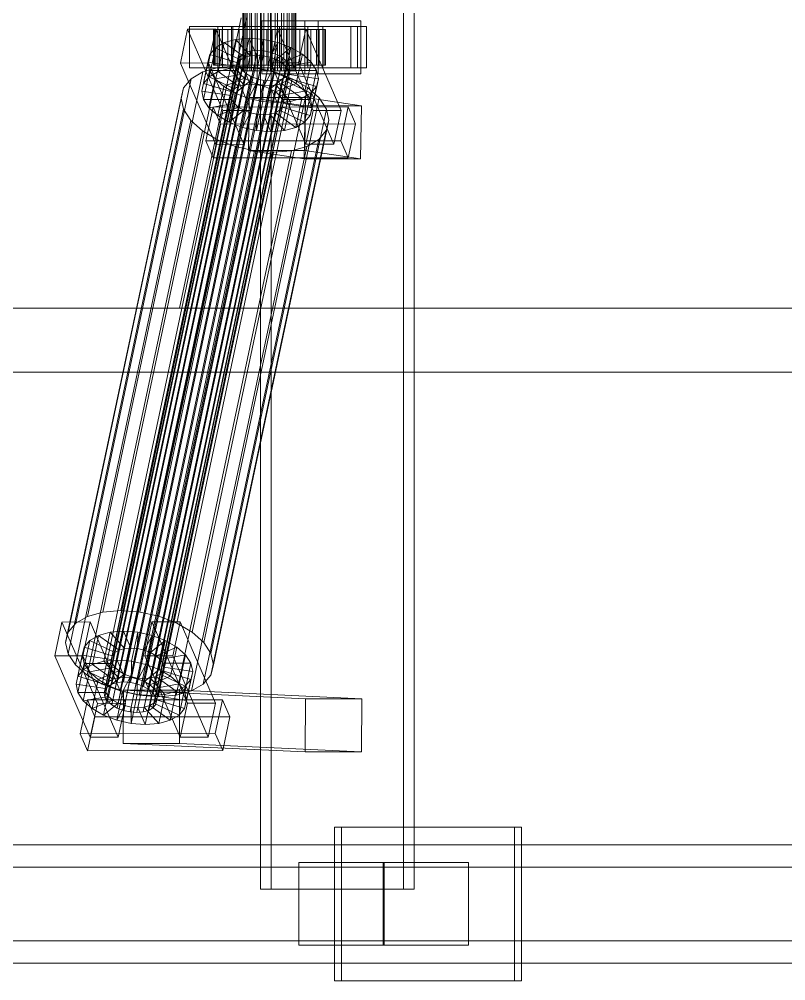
# Model space of a CAD drawing. Header units: millimetres. Extents: x -1970 to 34302, y -65268 to 6837.
# Drawn here: x 6459.4 to 6719, y -18456 to -18130.5 of the extents above; entities that cross this region are included whole.
import ezdxf

# ---------------------------------------------------------------- set-up
doc = ezdxf.new("R2010")
doc.units = ezdxf.units.MM
doc.layers.add('superior_C01', color=7, linetype='Continuous', lineweight=0)

msp = doc.modelspace()

# ---------------------------------------------------------------- linework, layer by layer
at = {"layer": 'superior_C01'}
for p, q in [((6541.12, -17575), (6541.12, -18425)), ((6544.772, -18425), (6544.772, -17575)), ((6589.51, -18425), (6589.51, -17575)), ((6593.162, -17575), (6593.162, -18425)), ((6535.14, -18148), (6535.14, -17852)), ((6535.336, -18148), (6535.336, -17852)), ((6535.557, -18148), (6535.557, -17852)), ((6536.131, -18148), (6536.131, -17852)), ((6536.558, -18148), (6536.558, -17852)), ((6537.471, -18148), (6537.471, -17852)), ((6538.075, -18148), (6538.075, -17852)), ((6539.265, -18148), (6539.265, -17852)), ((6540.005, -18148), (6540.005, -17852)), ((6541.391, -18148), (6541.391, -17852)), ((6542.216, -18148), (6542.216, -17852)), ((6543.703, -18148), (6543.703, -17852)), ((6544.557, -18148), (6544.557, -17852)), ((6546.044, -18148), (6546.044, -17852)), ((6546.87, -18148), (6546.87, -17852)), ((6548.255, -18148), (6548.255, -17852)), ((6548.995, -18148), (6548.995, -17852)), ((6550.185, -18148), (6550.185, -17852)), ((6550.789, -18148), (6550.789, -17852)), ((6551.702, -18148), (6551.702, -17852)), ((6552.129, -18148), (6552.129, -17852)), ((6552.703, -17852), (6552.703, -18148)), ((6552.924, -18148), (6552.924, -17852)), ((6553.12, -18148), (6553.12, -17852)), ((6534.582, -18130), (6513.744, -18228.298)), ((6515.561, -18228.298), (6536.399, -18130)), ((6526.651, -18133), (6517.126, -18133)), ((6517.126, -18133), (6517.126, -18147)), ((6531.736, -18133), (6517.126, -18133)), ((6526.651, -18147), (6526.651, -18133)), ((6526.651, -18133), (6541.262, -18133)), ((6573.992, -18133), (6528.27, -18133)), ((6528.27, -18133), (6528.27, -18147)), ((6531.313, -18133), (6528.27, -18133)), ((6531.313, -18147), (6531.313, -18133)), ((6531.313, -18133), (6577.036, -18133)), ((6531.736, -18147), (6531.736, -18133)), ((6531.736, -18133), (6541.262, -18133)), ((6541.262, -18133), (6541.262, -18147)), ((6560.656, -18131), (6541.605, -18131)), ((6541.605, -18131), (6541.605, -18149)), ((6556.094, -18131), (6541.605, -18131)), ((6557.133, -18133), (6547.608, -18133)), ((6547.608, -18133), (6547.608, -18147)), ((6562.218, -18133), (6547.608, -18133)), ((6556.094, -18149), (6556.094, -18131)), ((6556.094, -18131), (6575.145, -18131)), ((6557.133, -18147), (6557.133, -18133)), ((6557.133, -18133), (6571.743, -18133)), ((6560.656, -18149), (6560.656, -18131)), ((6560.656, -18131), (6575.145, -18131)), ((6562.218, -18147), (6562.218, -18133)), ((6562.218, -18133), (6571.743, -18133)), ((6571.743, -18133), (6571.743, -18147)), ((6573.992, -18147), (6573.992, -18133)), ((6573.992, -18133), (6577.036, -18133)), ((6575.145, -18131), (6575.145, -18149)), ((6577.036, -18133), (6577.036, -18147)), ((6516.424, -18133.859), (6513.993, -18145.327)), ((6525.95, -18133.847), (6516.424, -18133.859)), ((6528.423, -18161.391), (6516.424, -18133.859)), ((6523.518, -18145.315), (6525.95, -18133.847)), ((6525.565, -18134), (6525.152, -18134)), ((6525.152, -18134), (6535.14, -18134)), ((6525.152, -18146), (6525.152, -18134)), ((6525.152, -18134), (6526.032, -18134)), ((6527.243, -18134), (6525.565, -18134)), ((6525.565, -18134), (6535.336, -18134)), ((6525.565, -18146), (6525.565, -18134)), ((6525.95, -18133.847), (6537.949, -18161.379)), ((6526.032, -18134), (6535.557, -18134)), ((6526.032, -18146), (6526.032, -18134)), ((6526.032, -18134), (6528.145, -18134)), ((6530.073, -18134), (6527.243, -18134)), ((6527.243, -18134), (6536.131, -18134)), ((6527.243, -18146), (6527.243, -18134)), ((6528.145, -18134), (6536.558, -18134)), ((6528.145, -18146), (6528.145, -18134)), ((6528.145, -18134), (6531.348, -18134)), ((6533.86, -18134), (6530.073, -18134)), ((6530.073, -18134), (6537.471, -18134)), ((6530.073, -18146), (6530.073, -18134)), ((6531.348, -18134), (6538.075, -18134)), ((6531.348, -18146), (6531.348, -18134)), ((6531.348, -18134), (6535.422, -18134)), ((6538.347, -18134), (6533.86, -18134)), ((6533.86, -18134), (6539.265, -18134)), ((6533.86, -18146), (6533.86, -18134)), ((6535.14, -18134), (6535.336, -18134)), ((6535.14, -18134), (6535.14, -18146)), ((6535.557, -18134), (6535.14, -18134)), ((6535.336, -18134), (6536.131, -18134)), ((6535.336, -18134), (6535.336, -18146)), ((6535.422, -18134), (6540.005, -18134)), ((6535.422, -18146), (6535.422, -18134)), ((6535.422, -18134), (6540.089, -18134)), ((6535.557, -18134), (6535.557, -18146)), ((6536.558, -18134), (6535.557, -18134)), ((6536.131, -18134), (6537.471, -18134)), ((6536.131, -18134), (6536.131, -18146)), ((6536.558, -18134), (6536.558, -18146)), ((6538.075, -18134), (6536.558, -18134)), ((6537.471, -18134), (6539.265, -18134)), ((6537.471, -18134), (6537.471, -18146)), ((6538.075, -18134), (6538.075, -18146)), ((6540.005, -18134), (6538.075, -18134)), ((6543.228, -18134), (6538.347, -18134)), ((6538.347, -18134), (6541.391, -18134)), ((6538.347, -18146), (6538.347, -18134)), ((6539.265, -18134), (6541.391, -18134)), ((6539.265, -18134), (6539.265, -18146)), ((6540.005, -18134), (6540.005, -18146)), ((6542.216, -18134), (6540.005, -18134)), ((6540.089, -18134), (6542.216, -18134)), ((6540.089, -18146), (6540.089, -18134)), ((6540.089, -18134), (6545.032, -18134)), ((6541.391, -18134), (6543.703, -18134)), ((6541.391, -18134), (6541.391, -18146)), ((6542.216, -18134), (6542.216, -18146)), ((6544.557, -18134), (6542.216, -18134)), ((6548.171, -18134), (6543.228, -18134)), ((6543.228, -18134), (6543.703, -18134)), ((6543.228, -18146), (6543.228, -18134)), ((6543.703, -18134), (6546.044, -18134)), ((6543.703, -18134), (6543.703, -18146)), ((6546.906, -18133.821), (6544.475, -18145.289)), ((6545.032, -18134), (6544.557, -18134)), ((6544.557, -18134), (6544.557, -18146)), ((6546.87, -18134), (6544.557, -18134)), ((6545.032, -18146), (6545.032, -18134)), ((6545.032, -18134), (6549.913, -18134)), ((6548.171, -18134), (6546.044, -18134)), ((6546.044, -18134), (6548.255, -18134)), ((6546.044, -18134), (6546.044, -18146)), ((6549.913, -18134), (6546.87, -18134)), ((6546.87, -18134), (6546.87, -18146)), ((6548.995, -18134), (6546.87, -18134)), ((6556.431, -18133.809), (6546.906, -18133.821)), ((6558.905, -18161.353), (6546.906, -18133.821)), ((6552.838, -18134), (6548.171, -18134)), ((6548.171, -18146), (6548.171, -18134)), ((6552.838, -18134), (6548.255, -18134)), ((6548.255, -18134), (6550.185, -18134)), ((6548.255, -18134), (6548.255, -18146)), ((6554.401, -18134), (6548.995, -18134)), ((6548.995, -18134), (6548.995, -18146)), ((6550.789, -18134), (6548.995, -18134)), ((6549.913, -18146), (6549.913, -18134)), ((6549.913, -18134), (6554.401, -18134)), ((6556.912, -18134), (6550.185, -18134)), ((6550.185, -18134), (6551.702, -18134)), ((6550.185, -18134), (6550.185, -18146)), ((6558.188, -18134), (6550.789, -18134)), ((6550.789, -18134), (6550.789, -18146)), ((6552.129, -18134), (6550.789, -18134)), ((6560.115, -18134), (6551.702, -18134)), ((6551.702, -18134), (6552.703, -18134)), ((6551.702, -18134), (6551.702, -18146)), ((6561.017, -18134), (6552.129, -18134)), ((6552.129, -18134), (6552.129, -18146)), ((6552.924, -18134), (6552.129, -18134)), ((6552.703, -18134), (6562.229, -18134)), ((6552.703, -18146), (6552.703, -18134)), ((6552.703, -18134), (6553.12, -18134)), ((6556.912, -18134), (6552.838, -18134)), ((6552.838, -18146), (6552.838, -18134)), ((6562.696, -18134), (6552.924, -18134)), ((6552.924, -18134), (6552.924, -18146)), ((6553.12, -18134), (6552.924, -18134)), ((6563.109, -18134), (6553.12, -18134)), ((6553.12, -18134), (6553.12, -18146)), ((6554, -18145.277), (6556.431, -18133.809)), ((6554.401, -18146), (6554.401, -18134)), ((6554.401, -18134), (6558.188, -18134)), ((6556.431, -18133.809), (6568.43, -18161.341)), ((6560.115, -18134), (6556.912, -18134)), ((6556.912, -18146), (6556.912, -18134)), ((6558.188, -18146), (6558.188, -18134)), ((6558.188, -18134), (6561.017, -18134)), ((6562.229, -18134), (6560.115, -18134)), ((6560.115, -18146), (6560.115, -18134)), ((6561.017, -18146), (6561.017, -18134)), ((6561.017, -18134), (6562.696, -18134)), ((6562.229, -18134), (6562.229, -18146)), ((6563.109, -18134), (6562.229, -18134)), ((6562.696, -18146), (6562.696, -18134)), ((6562.696, -18134), (6563.109, -18134)), ((6563.109, -18146), (6563.109, -18134)), ((6528.841, -18138.419), (6525.847, -18140.156)), ((6526.757, -18148.249), (6528.841, -18138.419)), ((6532.732, -18137.325), (6528.841, -18138.419)), ((6528.841, -18138.419), (6535.769, -18143.38)), ((6530.648, -18147.155), (6532.732, -18137.325)), ((6537.254, -18136.948), (6532.732, -18137.325)), ((6532.732, -18137.325), (6537.612, -18142.862)), ((6535.17, -18146.777), (6537.254, -18136.948)), ((6542.1, -18137.313), (6537.254, -18136.948)), ((6537.254, -18136.948), (6539.754, -18142.683)), ((6540.016, -18147.143), (6542.1, -18137.313)), ((6542.1, -18137.313), (6542.049, -18142.856)), ((6546.939, -18138.396), (6542.1, -18137.313)), ((6546.939, -18138.396), (6544.342, -18143.369)), ((6544.856, -18148.226), (6546.939, -18138.396)), ((6551.443, -18140.123), (6546.939, -18138.396)), ((6489.375, -18356.363), (6534.698, -18142.565)), ((6490.793, -18355.541), (6536.116, -18141.742)), ((6492.636, -18355.022), (6537.959, -18141.224)), ((6494.778, -18354.844), (6540.101, -18141.045)), ((6497.074, -18355.017), (6542.397, -18141.218)), ((6499.366, -18355.53), (6544.689, -18141.731)), ((6501.499, -18356.348), (6546.822, -18142.549)), ((6521.871, -18152.246), (6523.955, -18142.416)), ((6523.955, -18142.416), (6523.292, -18145.047)), ((6523.764, -18149.985), (6525.847, -18140.156)), ((6525.847, -18140.156), (6523.955, -18142.416)), ((6523.955, -18142.416), (6533.454, -18145.274)), ((6525.847, -18140.156), (6534.351, -18144.203)), ((6534.698, -18142.565), (6533.802, -18143.635)), ((6536.116, -18141.742), (6534.698, -18142.565)), ((6537.612, -18142.862), (6535.528, -18152.692)), ((6535.769, -18143.38), (6537.612, -18142.862)), ((6537.959, -18141.224), (6536.116, -18141.742)), ((6537.612, -18142.862), (6539.754, -18142.683)), ((6539.754, -18142.683), (6537.67, -18152.513)), ((6540.101, -18141.045), (6537.959, -18141.224)), ((6539.754, -18142.683), (6542.049, -18142.856)), ((6542.049, -18142.856), (6539.965, -18152.686)), ((6542.397, -18141.218), (6540.101, -18141.045)), ((6542.049, -18142.856), (6544.342, -18143.369)), ((6544.342, -18143.369), (6542.258, -18153.199)), ((6544.689, -18141.731), (6542.397, -18141.218)), ((6544.342, -18143.369), (6546.475, -18144.188)), ((6546.822, -18142.549), (6544.689, -18141.731)), ((6551.443, -18140.123), (6546.475, -18144.188)), ((6548.65, -18143.617), (6546.822, -18142.549)), ((6555.302, -18142.377), (6548.303, -18145.255)), ((6549.359, -18149.953), (6551.443, -18140.123)), ((6555.302, -18142.377), (6551.443, -18140.123)), ((6553.219, -18152.207), (6555.302, -18142.377)), ((6558.256, -18145.003), (6555.302, -18142.377)), ((6488.165, -18358.68), (6533.488, -18144.881)), ((6488.455, -18360.017), (6533.778, -18146.218)), ((6488.479, -18357.434), (6533.802, -18143.635)), ((6493.804, -18330.692), (6532.876, -18146.383)), ((6503.327, -18357.415), (6548.65, -18143.617)), ((6504.727, -18358.659), (6550.049, -18144.861)), ((6550.924, -18146.196), (6505.601, -18359.995)), ((6513.993, -18145.327), (6523.518, -18145.315)), ((6513.993, -18145.327), (6525.992, -18172.859)), ((6521.209, -18154.877), (6523.292, -18145.047)), ((6523.292, -18145.047), (6533.14, -18146.52)), ((6523.292, -18145.047), (6523.905, -18147.868)), ((6535.518, -18172.847), (6523.518, -18145.315)), ((6535.14, -18146), (6525.152, -18146)), ((6525.152, -18146), (6525.565, -18146)), ((6526.032, -18146), (6525.152, -18146)), ((6535.336, -18146), (6525.565, -18146)), ((6525.565, -18146), (6527.243, -18146)), ((6535.557, -18146), (6526.032, -18146)), ((6528.145, -18146), (6526.032, -18146)), ((6532.876, -18146.383), (6526.83, -18146.887)), ((6536.131, -18146), (6527.243, -18146)), ((6527.243, -18146), (6530.073, -18146)), ((6536.558, -18146), (6528.145, -18146)), ((6531.348, -18146), (6528.145, -18146)), ((6537.471, -18146), (6530.073, -18146)), ((6530.073, -18146), (6533.86, -18146)), ((6533.14, -18146.52), (6531.057, -18156.35)), ((6538.075, -18146), (6531.348, -18146)), ((6535.422, -18146), (6531.348, -18146)), ((6533.454, -18145.274), (6531.37, -18155.103)), ((6534.351, -18144.203), (6532.267, -18154.033)), ((6539.354, -18146.872), (6532.876, -18146.383)), ((6533.14, -18146.52), (6533.454, -18145.274)), ((6533.431, -18147.856), (6533.14, -18146.52)), ((6533.454, -18145.274), (6534.351, -18144.203)), ((6533.802, -18143.635), (6533.488, -18144.881)), ((6533.488, -18144.881), (6533.778, -18146.218)), ((6535.769, -18143.38), (6533.685, -18153.21)), ((6533.778, -18146.218), (6534.652, -18147.554)), ((6539.265, -18146), (6533.86, -18146)), ((6533.86, -18146), (6538.347, -18146)), ((6534.351, -18144.203), (6535.769, -18143.38)), ((6535.336, -18146), (6535.14, -18146)), ((6535.14, -18146), (6535.557, -18146)), ((6536.131, -18146), (6535.336, -18146)), ((6540.005, -18146), (6535.422, -18146)), ((6540.089, -18146), (6535.422, -18146)), ((6535.557, -18146), (6536.558, -18146)), ((6537.471, -18146), (6536.131, -18146)), ((6536.558, -18146), (6538.075, -18146)), ((6539.265, -18146), (6537.471, -18146)), ((6538.075, -18146), (6540.005, -18146)), ((6541.391, -18146), (6538.347, -18146)), ((6538.347, -18146), (6543.228, -18146)), ((6541.391, -18146), (6539.265, -18146)), ((6540.005, -18146), (6542.216, -18146)), ((6542.216, -18146), (6540.089, -18146)), ((6545.032, -18146), (6540.089, -18146)), ((6543.703, -18146), (6541.391, -18146)), ((6542.216, -18146), (6544.557, -18146)), ((6543.703, -18146), (6543.228, -18146)), ((6543.228, -18146), (6548.171, -18146)), ((6546.044, -18146), (6543.703, -18146)), ((6546.475, -18144.188), (6544.391, -18154.017)), ((6544.475, -18145.289), (6554, -18145.277)), ((6544.475, -18145.289), (6556.474, -18172.821)), ((6544.557, -18146), (6545.032, -18146)), ((6544.557, -18146), (6546.87, -18146)), ((6549.913, -18146), (6545.032, -18146)), ((6548.255, -18146), (6546.044, -18146)), ((6546.044, -18146), (6548.171, -18146)), ((6548.303, -18145.255), (6546.219, -18155.085)), ((6546.475, -18144.188), (6548.303, -18145.255)), ((6546.87, -18146), (6549.913, -18146)), ((6546.87, -18146), (6548.995, -18146)), ((6549.702, -18146.499), (6547.618, -18156.329)), ((6548.171, -18146), (6552.838, -18146)), ((6550.185, -18146), (6548.255, -18146)), ((6548.255, -18146), (6552.838, -18146)), ((6548.303, -18145.255), (6549.702, -18146.499)), ((6550.049, -18144.861), (6548.65, -18143.617)), ((6548.995, -18146), (6554.401, -18146)), ((6548.995, -18146), (6550.789, -18146)), ((6558.256, -18145.003), (6549.702, -18146.499)), ((6549.702, -18146.499), (6550.577, -18147.835)), ((6554.401, -18146), (6549.913, -18146)), ((6550.924, -18146.196), (6550.049, -18144.861)), ((6551.702, -18146), (6550.185, -18146)), ((6550.185, -18146), (6556.912, -18146)), ((6550.789, -18146), (6558.188, -18146)), ((6550.789, -18146), (6552.129, -18146)), ((6551.214, -18147.533), (6550.924, -18146.196)), ((6552.703, -18146), (6551.702, -18146)), ((6551.702, -18146), (6560.115, -18146)), ((6552.129, -18146), (6561.017, -18146)), ((6552.129, -18146), (6552.924, -18146)), ((6562.229, -18146), (6552.703, -18146)), ((6553.12, -18146), (6552.703, -18146)), ((6552.838, -18146), (6556.912, -18146)), ((6552.924, -18146), (6562.696, -18146)), ((6552.924, -18146), (6553.12, -18146)), ((6553.12, -18146), (6563.109, -18146)), ((6565.999, -18172.809), (6554, -18145.277)), ((6558.188, -18146), (6554.401, -18146)), ((6556.172, -18154.833), (6558.256, -18145.003)), ((6556.912, -18146), (6560.115, -18146)), ((6561.017, -18146), (6558.188, -18146)), ((6560.102, -18147.823), (6558.256, -18145.003)), ((6560.115, -18146), (6562.229, -18146)), ((6562.696, -18146), (6561.017, -18146)), ((6562.229, -18146), (6563.109, -18146)), ((6563.109, -18146), (6562.696, -18146)), ((6482.557, -18332.659), (6521.629, -18148.35)), ((6487.758, -18331.197), (6526.83, -18146.887)), ((6489.329, -18361.352), (6534.652, -18147.554)), ((6490.729, -18362.596), (6536.051, -18148.798)), ((6492.557, -18363.664), (6537.88, -18149.865)), ((6500.283, -18331.181), (6539.354, -18146.872)), ((6504.681, -18363.648), (6550.004, -18149.85)), ((6505.577, -18362.578), (6550.9, -18148.779)), ((6505.891, -18361.332), (6551.214, -18147.533)), ((6506.752, -18332.629), (6545.824, -18148.32)), ((6517.126, -18147), (6526.651, -18147)), ((6517.126, -18147), (6531.736, -18147)), ((6521.629, -18148.35), (6517.627, -18150.672)), ((6526.83, -18146.887), (6521.629, -18148.35)), ((6521.821, -18157.698), (6523.905, -18147.868)), ((6523.764, -18149.985), (6526.757, -18148.249)), ((6523.905, -18147.868), (6533.431, -18147.856)), ((6523.905, -18147.868), (6525.751, -18150.688)), ((6525.751, -18150.688), (6534.305, -18149.192)), ((6541.262, -18147), (6526.651, -18147)), ((6526.757, -18148.249), (6530.648, -18147.155)), ((6533.685, -18153.21), (6526.757, -18148.249)), ((6528.27, -18147), (6573.992, -18147)), ((6528.27, -18147), (6531.313, -18147)), ((6530.648, -18147.155), (6535.17, -18146.777)), ((6535.528, -18152.692), (6530.648, -18147.155)), ((6577.036, -18147), (6531.313, -18147)), ((6533.431, -18147.856), (6531.347, -18157.686)), ((6541.262, -18147), (6531.736, -18147)), ((6534.305, -18149.192), (6532.221, -18159.022)), ((6534.305, -18149.192), (6533.431, -18147.856)), ((6535.704, -18150.436), (6534.305, -18149.192)), ((6534.652, -18147.554), (6536.051, -18148.798)), ((6535.557, -18148), (6535.14, -18148)), ((6535.14, -18148), (6535.336, -18148)), ((6537.67, -18152.513), (6535.17, -18146.777)), ((6535.17, -18146.777), (6540.016, -18147.143)), ((6535.336, -18148), (6536.131, -18148)), ((6536.558, -18148), (6535.557, -18148)), ((6536.051, -18148.798), (6537.88, -18149.865)), ((6536.131, -18148), (6537.471, -18148)), ((6538.075, -18148), (6536.558, -18148)), ((6537.471, -18148), (6539.265, -18148)), ((6537.88, -18149.865), (6540.013, -18150.683)), ((6540.005, -18148), (6538.075, -18148)), ((6539.265, -18148), (6541.391, -18148)), ((6545.824, -18148.32), (6539.354, -18146.872)), ((6539.965, -18152.686), (6540.016, -18147.143)), ((6542.216, -18148), (6540.005, -18148)), ((6540.016, -18147.143), (6544.856, -18148.226)), ((6541.391, -18148), (6543.703, -18148)), ((6541.605, -18149), (6560.656, -18149)), ((6556.094, -18149), (6541.605, -18149)), ((6544.557, -18148), (6542.216, -18148)), ((6542.258, -18153.199), (6544.856, -18148.226)), ((6543.703, -18148), (6546.044, -18148)), ((6546.87, -18148), (6544.557, -18148)), ((6544.856, -18148.226), (6549.359, -18149.953)), ((6551.844, -18150.629), (6545.824, -18148.32)), ((6546.044, -18148), (6548.255, -18148)), ((6548.995, -18148), (6546.87, -18148)), ((6547.608, -18147), (6557.133, -18147)), ((6547.608, -18147), (6562.218, -18147)), ((6548.255, -18148), (6550.185, -18148)), ((6548.493, -18157.665), (6550.577, -18147.835)), ((6548.586, -18150.672), (6550.004, -18149.85)), ((6550.867, -18149.171), (6548.783, -18159.001)), ((6550.789, -18148), (6548.995, -18148)), ((6550.004, -18149.85), (6550.9, -18148.779)), ((6550.185, -18148), (6551.702, -18148)), ((6550.867, -18149.171), (6550.553, -18150.417)), ((6550.577, -18147.835), (6560.102, -18147.823)), ((6550.577, -18147.835), (6550.867, -18149.171)), ((6552.129, -18148), (6550.789, -18148)), ((6560.715, -18150.644), (6550.867, -18149.171)), ((6550.9, -18148.779), (6551.214, -18147.533)), ((6551.702, -18148), (6552.703, -18148)), ((6552.924, -18148), (6552.129, -18148)), ((6552.703, -18148), (6553.12, -18148)), ((6553.12, -18148), (6552.924, -18148)), ((6575.145, -18149), (6556.094, -18149)), ((6571.743, -18147), (6557.133, -18147)), ((6560.102, -18147.823), (6558.018, -18157.653)), ((6560.715, -18150.644), (6560.102, -18147.823)), ((6575.145, -18149), (6560.656, -18149)), ((6571.743, -18147), (6562.218, -18147)), ((6577.036, -18147), (6573.992, -18147)), ((6478.556, -18334.981), (6517.627, -18150.672)), ((6494.69, -18364.482), (6540.013, -18150.683)), ((6496.982, -18364.995), (6542.305, -18151.196)), ((6499.278, -18365.168), (6544.601, -18151.369)), ((6501.42, -18364.989), (6546.743, -18151.191)), ((6503.263, -18364.471), (6548.586, -18150.672)), ((6512.772, -18334.938), (6551.844, -18150.629)), ((6517.627, -18150.672), (6515.097, -18153.694)), ((6521.209, -18154.877), (6521.871, -18152.246)), ((6521.871, -18152.246), (6523.764, -18149.985)), ((6531.37, -18155.103), (6521.871, -18152.246)), ((6523.667, -18160.518), (6525.751, -18150.688)), ((6532.267, -18154.033), (6523.764, -18149.985)), ((6525.751, -18150.688), (6528.705, -18153.314)), ((6528.705, -18153.314), (6535.704, -18150.436)), ((6532.565, -18155.567), (6537.532, -18151.503)), ((6535.704, -18150.436), (6533.62, -18160.266)), ((6535.528, -18152.692), (6533.685, -18153.21)), ((6537.532, -18151.503), (6535.449, -18161.333)), ((6537.67, -18152.513), (6535.528, -18152.692)), ((6537.532, -18151.503), (6535.704, -18150.436)), ((6537.068, -18157.295), (6539.666, -18152.321)), ((6539.666, -18152.321), (6537.532, -18151.503)), ((6539.666, -18152.321), (6537.582, -18162.151)), ((6539.965, -18152.686), (6537.67, -18152.513)), ((6541.958, -18152.835), (6539.666, -18152.321)), ((6541.958, -18152.835), (6539.874, -18162.664)), ((6542.258, -18153.199), (6539.965, -18152.686)), ((6540.013, -18150.683), (6542.305, -18151.196)), ((6541.907, -18158.378), (6541.958, -18152.835)), ((6544.253, -18153.008), (6541.958, -18152.835)), ((6544.253, -18153.008), (6542.17, -18162.837)), ((6542.305, -18151.196), (6544.601, -18151.369)), ((6546.396, -18152.829), (6544.253, -18153.008)), ((6546.753, -18158.743), (6544.253, -18153.008)), ((6546.396, -18152.829), (6544.312, -18162.659)), ((6544.391, -18154.017), (6549.359, -18149.953)), ((6544.601, -18151.369), (6546.743, -18151.191)), ((6548.238, -18152.311), (6546.155, -18162.14)), ((6546.219, -18155.085), (6553.219, -18152.207)), ((6548.238, -18152.311), (6546.396, -18152.829)), ((6551.276, -18158.366), (6546.396, -18152.829)), ((6546.743, -18151.191), (6548.586, -18150.672)), ((6549.656, -18151.488), (6547.573, -18161.318)), ((6549.656, -18151.488), (6548.238, -18152.311)), ((6555.166, -18157.272), (6548.238, -18152.311)), ((6550.553, -18150.417), (6548.469, -18160.247)), ((6549.359, -18149.953), (6553.219, -18152.207)), ((6550.553, -18150.417), (6549.656, -18151.488)), ((6558.16, -18155.535), (6549.656, -18151.488)), ((6560.052, -18153.275), (6550.553, -18150.417)), ((6557.004, -18153.641), (6551.844, -18150.629)), ((6553.219, -18152.207), (6556.172, -18154.833)), ((6558.631, -18160.474), (6560.715, -18150.644)), ((6560.052, -18153.275), (6560.715, -18150.644)), ((6476.026, -18338.003), (6515.097, -18153.694)), ((6515.097, -18153.694), (6514.211, -18157.211)), ((6517.932, -18337.95), (6557.004, -18153.641)), ((6531.057, -18156.35), (6521.209, -18154.877)), ((6521.821, -18157.698), (6521.209, -18154.877)), ((6526.621, -18163.144), (6528.705, -18153.314)), ((6528.705, -18153.314), (6532.565, -18155.567)), ((6530.481, -18165.397), (6532.565, -18155.567)), ((6531.37, -18155.103), (6531.057, -18156.35)), ((6531.057, -18156.35), (6531.347, -18157.686)), ((6532.267, -18154.033), (6531.37, -18155.103)), ((6533.685, -18153.21), (6532.267, -18154.033)), ((6532.565, -18155.567), (6537.068, -18157.295)), ((6544.391, -18154.017), (6542.258, -18153.199)), ((6546.219, -18155.085), (6544.391, -18154.017)), ((6547.618, -18156.329), (6546.219, -18155.085)), ((6547.618, -18156.329), (6556.172, -18154.833)), ((6548.493, -18157.665), (6547.618, -18156.329)), ((6555.166, -18157.272), (6558.16, -18155.535)), ((6556.076, -18165.365), (6558.16, -18155.535)), ((6556.172, -18154.833), (6558.018, -18157.653)), ((6560.952, -18157.152), (6557.004, -18153.641)), ((6557.968, -18163.105), (6560.052, -18153.275)), ((6558.16, -18155.535), (6560.052, -18153.275)), ((6475.14, -18341.52), (6514.211, -18157.211)), ((6514.211, -18157.211), (6515.03, -18160.982)), ((6531.347, -18157.686), (6521.821, -18157.698)), ((6523.667, -18160.518), (6521.821, -18157.698)), ((6521.881, -18341.461), (6560.952, -18157.152)), ((6532.221, -18159.022), (6523.667, -18160.518)), ((6531.347, -18157.686), (6532.221, -18159.022)), ((6532.221, -18159.022), (6533.62, -18160.266)), ((6534.984, -18167.125), (6537.068, -18157.295)), ((6537.312, -18156.962), (6537.06, -18174.943)), ((6537.068, -18157.295), (6541.907, -18158.378)), ((6556.363, -18156.962), (6537.312, -18156.962)), ((6556.214, -18159.83), (6537.312, -18156.962)), ((6539.823, -18168.208), (6541.907, -18158.378)), ((6541.907, -18158.378), (6546.753, -18158.743)), ((6544.669, -18168.573), (6546.753, -18158.743)), ((6546.753, -18158.743), (6551.276, -18158.366)), ((6548.469, -18160.247), (6548.783, -18159.001)), ((6558.018, -18157.653), (6548.493, -18157.665)), ((6548.783, -18159.001), (6548.493, -18157.665)), ((6548.783, -18159.001), (6558.631, -18160.474)), ((6549.192, -18168.196), (6551.276, -18158.366)), ((6551.276, -18158.366), (6555.166, -18157.272)), ((6553.082, -18167.102), (6555.166, -18157.272)), ((6556.11, -18174.943), (6556.363, -18156.962)), ((6556.363, -18156.962), (6575.265, -18159.83)), ((6558.018, -18157.653), (6558.631, -18160.474)), ((6563.42, -18160.922), (6560.952, -18157.152)), ((6475.959, -18345.291), (6515.03, -18160.982)), ((6515.03, -18160.982), (6517.498, -18164.752)), ((6525.066, -18160.247), (6522.635, -18171.715)), ((6526.621, -18163.144), (6523.667, -18160.518)), ((6563.42, -18160.922), (6524.349, -18345.231)), ((6570.788, -18160.19), (6525.066, -18160.247)), ((6527.565, -18165.983), (6525.066, -18160.247)), ((6525.992, -18172.859), (6528.423, -18161.391)), ((6533.62, -18160.266), (6526.621, -18163.144)), ((6528.423, -18161.391), (6537.949, -18161.379)), ((6535.449, -18161.333), (6530.481, -18165.397)), ((6533.62, -18160.266), (6535.449, -18161.333)), ((6537.582, -18162.151), (6534.984, -18167.125)), ((6535.449, -18161.333), (6537.582, -18162.151)), ((6537.949, -18161.379), (6535.518, -18172.847)), ((6537.582, -18162.151), (6539.874, -18162.664)), ((6539.874, -18162.664), (6539.823, -18168.208)), ((6539.874, -18162.664), (6542.17, -18162.837)), ((6542.17, -18162.837), (6544.312, -18162.659)), ((6542.17, -18162.837), (6544.669, -18168.573)), ((6544.312, -18162.659), (6546.155, -18162.14)), ((6544.312, -18162.659), (6549.192, -18168.196)), ((6546.155, -18162.14), (6547.573, -18161.318)), ((6546.155, -18162.14), (6553.082, -18167.102)), ((6547.573, -18161.318), (6548.469, -18160.247)), ((6547.573, -18161.318), (6556.076, -18165.365)), ((6548.469, -18160.247), (6557.968, -18163.105)), ((6555.961, -18177.811), (6556.214, -18159.83)), ((6556.214, -18159.83), (6575.265, -18159.83)), ((6556.474, -18172.821), (6558.905, -18161.353)), ((6558.631, -18160.474), (6557.968, -18163.105)), ((6558.905, -18161.353), (6568.43, -18161.341)), ((6564.239, -18164.693), (6563.42, -18160.922)), ((6568.43, -18161.341), (6565.999, -18172.809)), ((6568.357, -18171.658), (6570.788, -18160.19)), ((6570.788, -18160.19), (6573.288, -18165.926)), ((6575.265, -18159.83), (6575.012, -18177.811)), ((6478.427, -18349.061), (6517.498, -18164.752)), ((6517.498, -18164.752), (6521.447, -18168.263)), ((6525.134, -18177.451), (6527.565, -18165.983)), ((6525.168, -18349.002), (6564.239, -18164.693)), ((6530.481, -18165.397), (6526.621, -18163.144)), ((6527.565, -18165.983), (6573.288, -18165.926)), ((6534.984, -18167.125), (6530.481, -18165.397)), ((6556.076, -18165.365), (6553.082, -18167.102)), ((6557.968, -18163.105), (6556.076, -18165.365)), ((6563.353, -18168.21), (6564.239, -18164.693)), ((6573.288, -18165.926), (6570.857, -18177.394)), ((6482.375, -18352.572), (6521.447, -18168.263)), ((6521.447, -18168.263), (6526.607, -18171.275)), ((6524.282, -18352.519), (6563.353, -18168.21)), ((6539.823, -18168.208), (6534.984, -18167.125)), ((6544.669, -18168.573), (6539.823, -18168.208)), ((6549.192, -18168.196), (6544.669, -18168.573)), ((6553.082, -18167.102), (6549.192, -18168.196)), ((6560.823, -18171.232), (6563.353, -18168.21)), ((6487.535, -18355.584), (6526.607, -18171.275)), ((6521.752, -18355.541), (6560.823, -18171.232)), ((6522.635, -18171.715), (6568.357, -18171.658)), ((6522.635, -18171.715), (6525.134, -18177.451)), ((6526.607, -18171.275), (6532.627, -18173.584)), ((6556.821, -18173.554), (6560.823, -18171.232)), ((6570.857, -18177.394), (6568.357, -18171.658)), ((6493.555, -18357.893), (6532.627, -18173.584)), ((6500.025, -18359.341), (6539.096, -18175.032)), ((6506.503, -18359.83), (6545.575, -18175.521)), ((6512.549, -18359.326), (6551.62, -18175.016)), ((6517.75, -18357.863), (6556.821, -18173.554)), ((6535.518, -18172.847), (6525.992, -18172.859)), ((6532.627, -18173.584), (6539.096, -18175.032)), ((6537.06, -18174.943), (6556.11, -18174.943)), ((6555.961, -18177.811), (6537.06, -18174.943)), ((6539.096, -18175.032), (6545.575, -18175.521)), ((6545.575, -18175.521), (6551.62, -18175.016)), ((6551.62, -18175.016), (6556.821, -18173.554)), ((6575.012, -18177.811), (6556.11, -18174.943)), ((6565.999, -18172.809), (6556.474, -18172.821)), ((6570.857, -18177.394), (6525.134, -18177.451)), ((6575.012, -18177.811), (6555.961, -18177.811)), ((6513.744, -18228.298), (5579.735, -18228.298)), ((5581.551, -18228.298), (6515.561, -18228.298)), ((6513.744, -18228.298), (6515.561, -18228.298)), ((7447.754, -18228.298), (6513.744, -18228.298)), ((6515.561, -18228.298), (7449.571, -18228.298)), ((11044.69, -18250), (2005.168, -18250)), ((2006.698, -18250), (11046.22, -18250)), ((6482.557, -18332.659), (6487.758, -18331.197)), ((6487.758, -18331.197), (6493.804, -18330.692)), ((6493.804, -18330.692), (6500.283, -18331.181)), ((6500.283, -18331.181), (6506.752, -18332.629)), ((6473.88, -18334.551), (6471.448, -18346.02)), ((6483.405, -18334.539), (6473.88, -18334.551)), ((6485.879, -18362.083), (6473.88, -18334.551)), ((6476.026, -18338.003), (6478.556, -18334.981)), ((6478.556, -18334.981), (6482.557, -18332.659)), ((6480.974, -18346.008), (6483.405, -18334.539)), ((6483.405, -18334.539), (6495.404, -18362.071)), ((6504.361, -18334.513), (6501.93, -18345.981)), ((6513.887, -18334.501), (6504.361, -18334.513)), ((6516.36, -18362.045), (6504.361, -18334.513)), ((6506.752, -18332.629), (6512.772, -18334.938)), ((6511.456, -18345.969), (6513.887, -18334.501)), ((6512.772, -18334.938), (6517.932, -18337.95)), ((6513.887, -18334.501), (6525.886, -18362.033)), ((6475.14, -18341.52), (6476.026, -18338.003)), ((6490.187, -18338.017), (6486.297, -18339.111)), ((6488.103, -18347.847), (6490.187, -18338.017)), ((6494.709, -18337.64), (6490.187, -18338.017)), ((6490.187, -18338.017), (6495.067, -18343.554)), ((6492.626, -18347.47), (6494.709, -18337.64)), ((6499.556, -18338.005), (6494.709, -18337.64)), ((6494.709, -18337.64), (6497.209, -18343.376)), ((6497.472, -18347.835), (6499.556, -18338.005)), ((6499.556, -18338.005), (6499.505, -18343.549)), ((6504.395, -18339.088), (6499.556, -18338.005)), ((6517.932, -18337.95), (6521.881, -18341.461)), ((6475.959, -18345.291), (6475.14, -18341.52)), ((6481.219, -18350.678), (6483.303, -18340.848)), ((6483.303, -18340.848), (6481.411, -18343.108)), ((6486.297, -18339.111), (6483.303, -18340.848)), ((6483.303, -18340.848), (6491.806, -18344.895)), ((6484.213, -18348.941), (6486.297, -18339.111)), ((6486.297, -18339.111), (6493.224, -18344.073)), ((6504.395, -18339.088), (6501.797, -18344.062)), ((6502.311, -18348.918), (6504.395, -18339.088)), ((6508.898, -18340.816), (6503.93, -18344.88)), ((6508.898, -18340.816), (6504.395, -18339.088)), ((6506.814, -18350.645), (6508.898, -18340.816)), ((6512.758, -18343.069), (6508.898, -18340.816)), ((6521.881, -18341.461), (6524.349, -18345.231)), ((6479.327, -18352.938), (6481.411, -18343.108)), ((6481.411, -18343.108), (6480.748, -18345.739)), ((6481.411, -18343.108), (6490.91, -18345.966)), ((6491.806, -18344.895), (6489.722, -18354.725)), ((6490.91, -18345.966), (6491.806, -18344.895)), ((6493.224, -18344.073), (6491.14, -18353.902)), ((6491.806, -18344.895), (6493.224, -18344.073)), ((6495.067, -18343.554), (6492.983, -18353.384)), ((6493.224, -18344.073), (6495.067, -18343.554)), ((6495.067, -18343.554), (6497.209, -18343.376)), ((6497.209, -18343.376), (6495.125, -18353.205)), ((6497.209, -18343.376), (6499.505, -18343.549)), ((6499.505, -18343.549), (6497.421, -18353.378)), ((6499.505, -18343.549), (6501.797, -18344.062)), ((6501.797, -18344.062), (6499.713, -18353.892)), ((6501.797, -18344.062), (6503.93, -18344.88)), ((6503.93, -18344.88), (6501.846, -18354.71)), ((6503.93, -18344.88), (6505.759, -18345.947)), ((6512.758, -18343.069), (6505.759, -18345.947)), ((6510.674, -18352.899), (6512.758, -18343.069)), ((6515.712, -18345.695), (6512.758, -18343.069)), ((6471.448, -18346.02), (6480.974, -18346.008)), ((6471.448, -18346.02), (6483.448, -18373.551)), ((6478.427, -18349.061), (6475.959, -18345.291)), ((6478.664, -18355.569), (6480.748, -18345.739)), ((6480.748, -18345.739), (6490.596, -18347.212)), ((6480.748, -18345.739), (6481.361, -18348.56)), ((6492.973, -18373.539), (6480.974, -18346.008)), ((6484.213, -18348.941), (6488.103, -18347.847)), ((6488.103, -18347.847), (6492.626, -18347.47)), ((6492.983, -18353.384), (6488.103, -18347.847)), ((6490.596, -18347.212), (6488.512, -18357.042)), ((6490.91, -18345.966), (6488.826, -18355.796)), ((6490.596, -18347.212), (6490.91, -18345.966)), ((6490.886, -18348.548), (6490.596, -18347.212)), ((6495.125, -18353.205), (6492.626, -18347.47)), ((6492.626, -18347.47), (6497.472, -18347.835)), ((6497.421, -18353.378), (6497.472, -18347.835)), ((6497.472, -18347.835), (6502.311, -18348.918)), ((6501.93, -18345.981), (6511.456, -18345.969)), ((6501.93, -18345.981), (6513.929, -18373.513)), ((6505.759, -18345.947), (6503.675, -18355.777)), ((6507.158, -18347.191), (6505.074, -18357.021)), ((6505.759, -18345.947), (6507.158, -18347.191)), ((6515.712, -18345.695), (6507.158, -18347.191)), ((6507.158, -18347.191), (6508.032, -18348.527)), ((6523.455, -18373.501), (6511.456, -18345.969)), ((6513.628, -18355.525), (6515.712, -18345.695)), ((6517.558, -18348.515), (6515.712, -18345.695)), ((6524.349, -18345.231), (6525.168, -18349.002)), ((6482.375, -18352.572), (6478.427, -18349.061)), ((6479.277, -18358.39), (6481.361, -18348.56)), ((6479.327, -18352.938), (6481.219, -18350.678)), ((6481.123, -18361.21), (6483.207, -18351.38)), ((6481.219, -18350.678), (6484.213, -18348.941)), ((6489.722, -18354.725), (6481.219, -18350.678)), ((6481.361, -18348.56), (6490.886, -18348.548)), ((6481.361, -18348.56), (6483.207, -18351.38)), ((6483.207, -18351.38), (6491.761, -18349.884)), ((6483.207, -18351.38), (6486.16, -18354.006)), ((6491.14, -18353.902), (6484.213, -18348.941)), ((6486.16, -18354.006), (6493.16, -18351.128)), ((6490.886, -18348.548), (6488.802, -18358.378)), ((6491.761, -18349.884), (6489.677, -18359.714)), ((6491.761, -18349.884), (6490.886, -18348.548)), ((6493.16, -18351.128), (6491.076, -18360.958)), ((6493.16, -18351.128), (6491.761, -18349.884)), ((6494.988, -18352.196), (6493.16, -18351.128)), ((6499.713, -18353.892), (6502.311, -18348.918)), ((6501.846, -18354.71), (6506.814, -18350.645)), ((6502.311, -18348.918), (6506.814, -18350.645)), ((6508.008, -18351.109), (6505.925, -18360.939)), ((6505.948, -18358.357), (6508.032, -18348.527)), ((6508.322, -18349.863), (6506.238, -18359.693)), ((6506.814, -18350.645), (6510.674, -18352.899)), ((6508.008, -18351.109), (6507.112, -18352.18)), ((6508.322, -18349.863), (6508.008, -18351.109)), ((6517.508, -18353.967), (6508.008, -18351.109)), ((6508.032, -18348.527), (6517.558, -18348.515)), ((6508.032, -18348.527), (6508.322, -18349.863)), ((6518.17, -18351.336), (6508.322, -18349.863)), ((6517.558, -18348.515), (6515.474, -18358.345)), ((6516.086, -18361.166), (6518.17, -18351.336)), ((6517.508, -18353.967), (6518.17, -18351.336)), ((6518.17, -18351.336), (6517.558, -18348.515)), ((6525.168, -18349.002), (6524.282, -18352.519)), ((6478.664, -18355.569), (6479.327, -18352.938)), ((6488.826, -18355.796), (6479.327, -18352.938)), ((6487.535, -18355.584), (6482.375, -18352.572)), ((6484.076, -18363.836), (6486.16, -18354.006)), ((6486.16, -18354.006), (6490.02, -18356.26)), ((6489.722, -18354.725), (6488.826, -18355.796)), ((6491.14, -18353.902), (6489.722, -18354.725)), ((6490.02, -18356.26), (6494.988, -18352.196)), ((6492.983, -18353.384), (6491.14, -18353.902)), ((6492.636, -18355.022), (6494.778, -18354.844)), ((6494.988, -18352.196), (6492.904, -18362.025)), ((6495.125, -18353.205), (6492.983, -18353.384)), ((6494.523, -18357.987), (6497.121, -18353.014)), ((6494.778, -18354.844), (6497.074, -18355.017)), ((6497.121, -18353.014), (6494.988, -18352.196)), ((6497.121, -18353.014), (6495.037, -18362.843)), ((6497.421, -18353.378), (6495.125, -18353.205)), ((6499.413, -18353.527), (6497.121, -18353.014)), ((6499.413, -18353.527), (6497.33, -18363.357)), ((6499.713, -18353.892), (6497.421, -18353.378)), ((6499.363, -18359.07), (6499.413, -18353.527)), ((6501.709, -18353.7), (6499.413, -18353.527)), ((6501.709, -18353.7), (6499.625, -18363.53)), ((6501.846, -18354.71), (6499.713, -18353.892)), ((6503.851, -18353.521), (6501.709, -18353.7)), ((6504.209, -18359.436), (6501.709, -18353.7)), ((6503.851, -18353.521), (6501.767, -18363.351)), ((6503.675, -18355.777), (6501.846, -18354.71)), ((6505.694, -18353.003), (6503.61, -18362.833)), ((6503.675, -18355.777), (6510.674, -18352.899)), ((6505.694, -18353.003), (6503.851, -18353.521)), ((6508.731, -18359.058), (6503.851, -18353.521)), ((6507.112, -18352.18), (6505.028, -18362.01)), ((6507.112, -18352.18), (6505.694, -18353.003)), ((6512.622, -18357.964), (6505.694, -18353.003)), ((6515.615, -18356.228), (6507.112, -18352.18)), ((6510.674, -18352.899), (6513.628, -18355.525)), ((6515.424, -18363.797), (6517.508, -18353.967)), ((6515.615, -18356.228), (6517.508, -18353.967)), ((6524.282, -18352.519), (6521.752, -18355.541)), ((6488.512, -18357.042), (6478.664, -18355.569)), ((6479.277, -18358.39), (6478.664, -18355.569)), ((6493.555, -18357.893), (6487.535, -18355.584)), ((6487.936, -18366.09), (6490.02, -18356.26)), ((6488.165, -18358.68), (6488.479, -18357.434)), ((6488.479, -18357.434), (6489.375, -18356.363)), ((6488.826, -18355.796), (6488.512, -18357.042)), ((6488.512, -18357.042), (6488.802, -18358.378)), ((6489.375, -18356.363), (6490.793, -18355.541)), ((6490.02, -18356.26), (6494.523, -18357.987)), ((6490.793, -18355.541), (6492.636, -18355.022)), ((6492.439, -18367.817), (6494.523, -18357.987)), ((6500.025, -18359.341), (6493.555, -18357.893)), ((6494.523, -18357.987), (6499.363, -18359.07)), ((6494.68, -18357.646), (6494.603, -18375.644)), ((6513.731, -18357.646), (6494.68, -18357.646)), ((6556.355, -18360.514), (6494.68, -18357.646)), ((6497.074, -18355.017), (6499.366, -18355.53)), ((6499.366, -18355.53), (6501.499, -18356.348)), ((6501.499, -18356.348), (6503.327, -18357.415)), ((6503.327, -18357.415), (6504.727, -18358.659)), ((6505.074, -18357.021), (6503.675, -18355.777)), ((6505.074, -18357.021), (6513.628, -18355.525)), ((6505.948, -18358.357), (6505.074, -18357.021)), ((6508.731, -18359.058), (6512.622, -18357.964)), ((6510.538, -18367.794), (6512.622, -18357.964)), ((6517.75, -18357.863), (6512.549, -18359.326)), ((6512.622, -18357.964), (6515.615, -18356.228)), ((6513.531, -18366.057), (6515.615, -18356.228)), ((6513.628, -18355.525), (6515.474, -18358.345)), ((6513.654, -18375.644), (6513.731, -18357.646)), ((6513.731, -18357.646), (6575.406, -18360.514)), ((6521.752, -18355.541), (6517.75, -18357.863)), ((6488.802, -18358.378), (6479.277, -18358.39)), ((6481.123, -18361.21), (6479.277, -18358.39)), ((6482.521, -18360.939), (6480.09, -18372.408)), ((6489.677, -18359.714), (6481.123, -18361.21)), ((6484.076, -18363.836), (6481.123, -18361.21)), ((6528.244, -18360.882), (6482.521, -18360.939)), ((6485.021, -18366.675), (6482.521, -18360.939)), ((6491.076, -18360.958), (6484.076, -18363.836)), ((6488.455, -18360.017), (6488.165, -18358.68)), ((6489.329, -18361.352), (6488.455, -18360.017)), ((6488.802, -18358.378), (6489.677, -18359.714)), ((6490.729, -18362.596), (6489.329, -18361.352)), ((6489.677, -18359.714), (6491.076, -18360.958)), ((6491.076, -18360.958), (6492.904, -18362.025)), ((6497.279, -18368.9), (6499.363, -18359.07)), ((6499.363, -18359.07), (6504.209, -18359.436)), ((6506.503, -18359.83), (6500.025, -18359.341)), ((6502.125, -18369.265), (6504.209, -18359.436)), ((6504.209, -18359.436), (6508.731, -18359.058)), ((6504.727, -18358.659), (6505.601, -18359.995)), ((6505.028, -18362.01), (6505.925, -18360.939)), ((6505.891, -18361.332), (6505.577, -18362.578)), ((6505.601, -18359.995), (6505.891, -18361.332)), ((6505.925, -18360.939), (6506.238, -18359.693)), ((6505.925, -18360.939), (6515.424, -18363.797)), ((6515.474, -18358.345), (6505.948, -18358.357)), ((6506.238, -18359.693), (6505.948, -18358.357)), ((6506.238, -18359.693), (6516.086, -18361.166)), ((6512.549, -18359.326), (6506.503, -18359.83)), ((6506.647, -18368.888), (6508.731, -18359.058)), ((6516.086, -18361.166), (6515.424, -18363.797)), ((6515.474, -18358.345), (6516.086, -18361.166)), ((6525.813, -18372.35), (6528.244, -18360.882)), ((6528.244, -18360.882), (6530.743, -18366.618)), ((6556.277, -18378.512), (6556.355, -18360.514)), ((6556.355, -18360.514), (6575.406, -18360.514)), ((6575.406, -18360.514), (6575.328, -18378.512)), ((6483.448, -18373.551), (6485.879, -18362.083)), ((6487.936, -18366.09), (6484.076, -18363.836)), ((6485.879, -18362.083), (6495.404, -18362.071)), ((6492.904, -18362.025), (6487.936, -18366.09)), ((6492.557, -18363.664), (6490.729, -18362.596)), ((6495.037, -18362.843), (6492.439, -18367.817)), ((6494.69, -18364.482), (6492.557, -18363.664)), ((6492.904, -18362.025), (6495.037, -18362.843)), ((6495.404, -18362.071), (6492.973, -18373.539)), ((6496.982, -18364.995), (6494.69, -18364.482)), ((6495.037, -18362.843), (6497.33, -18363.357)), ((6497.33, -18363.357), (6497.279, -18368.9)), ((6497.33, -18363.357), (6499.625, -18363.53)), ((6499.625, -18363.53), (6501.767, -18363.351)), ((6499.625, -18363.53), (6502.125, -18369.265)), ((6503.263, -18364.471), (6501.42, -18364.989)), ((6501.767, -18363.351), (6503.61, -18362.833)), ((6501.767, -18363.351), (6506.647, -18368.888)), ((6504.681, -18363.648), (6503.263, -18364.471)), ((6503.61, -18362.833), (6505.028, -18362.01)), ((6503.61, -18362.833), (6510.538, -18367.794)), ((6505.577, -18362.578), (6504.681, -18363.648)), ((6505.028, -18362.01), (6513.531, -18366.057)), ((6515.424, -18363.797), (6513.531, -18366.057)), ((6513.929, -18373.513), (6516.36, -18362.045)), ((6516.36, -18362.045), (6525.886, -18362.033)), ((6525.886, -18362.033), (6523.455, -18373.501)), ((6482.59, -18378.143), (6485.021, -18366.675)), ((6485.021, -18366.675), (6530.743, -18366.618)), ((6492.439, -18367.817), (6487.936, -18366.09)), ((6497.279, -18368.9), (6492.439, -18367.817)), ((6499.278, -18365.168), (6496.982, -18364.995)), ((6501.42, -18364.989), (6499.278, -18365.168)), ((6510.538, -18367.794), (6506.647, -18368.888)), ((6513.531, -18366.057), (6510.538, -18367.794)), ((6530.743, -18366.618), (6528.312, -18378.086)), ((6502.125, -18369.265), (6497.279, -18368.9)), ((6506.647, -18368.888), (6502.125, -18369.265)), ((6480.09, -18372.408), (6525.813, -18372.35)), ((6480.09, -18372.408), (6482.59, -18378.143)), ((6492.973, -18373.539), (6483.448, -18373.551)), ((6523.455, -18373.501), (6513.929, -18373.513)), ((6528.312, -18378.086), (6525.813, -18372.35)), ((6494.603, -18375.644), (6513.654, -18375.644)), ((6556.277, -18378.512), (6494.603, -18375.644)), ((6575.328, -18378.512), (6513.654, -18375.644)), ((6528.312, -18378.086), (6482.59, -18378.143)), ((6575.328, -18378.512), (6556.277, -18378.512)), ((6627.109, -18404), (6566.146, -18404)), ((6566.146, -18404), (6566.146, -18456)), ((6568.581, -18404), (6566.146, -18404)), ((6568.581, -18456), (6568.581, -18404)), ((6568.581, -18404), (6629.544, -18404)), ((6627.109, -18456), (6627.109, -18404)), ((6627.109, -18404), (6629.544, -18404)), ((6629.544, -18404), (6629.544, -18456)), ((6902.966, -18410), (5759.904, -18410)), ((5772.079, -18410), (6915.141, -18410)), ((6989.713, -18410), (5846.651, -18410)), ((5861.87, -18410), (7004.932, -18410)), ((6582.647, -18416), (6554.07, -18416)), ((6554.07, -18416), (6554.07, -18444)), ((6582.948, -18416), (6554.07, -18416)), ((6582.647, -18444), (6582.647, -18416)), ((6582.647, -18416), (6611.524, -18416)), ((6582.948, -18444), (6582.948, -18416)), ((6582.948, -18416), (6611.524, -18416)), ((6611.524, -18416), (6611.524, -18444)), ((6996.241, -18417.5), (5764.91, -18417.5)), ((5767.073, -18417.5), (6998.404, -18417.5)), ((6541.12, -18425), (6589.51, -18425)), ((6541.12, -18425), (6544.772, -18425)), ((6593.162, -18425), (6544.772, -18425)), ((6593.162, -18425), (6589.51, -18425)), ((5764.91, -18442.5), (6996.241, -18442.5)), ((5767.073, -18442.5), (6998.404, -18442.5)), ((6554.07, -18444), (6582.647, -18444)), ((6554.07, -18444), (6582.948, -18444)), ((6611.524, -18444), (6582.647, -18444)), ((6611.524, -18444), (6582.948, -18444)), ((5759.904, -18450), (6902.966, -18450)), ((5772.079, -18450), (6915.141, -18450)), ((5846.651, -18450), (6989.713, -18450)), ((5861.87, -18450), (7004.932, -18450)), ((6566.146, -18456), (6627.109, -18456)), ((6566.146, -18456), (6568.581, -18456)), ((6629.544, -18456), (6568.581, -18456)), ((6629.544, -18456), (6627.109, -18456))]:
    msp.add_line(p, q, dxfattribs=at)

doc.saveas('drawing.dxf')
